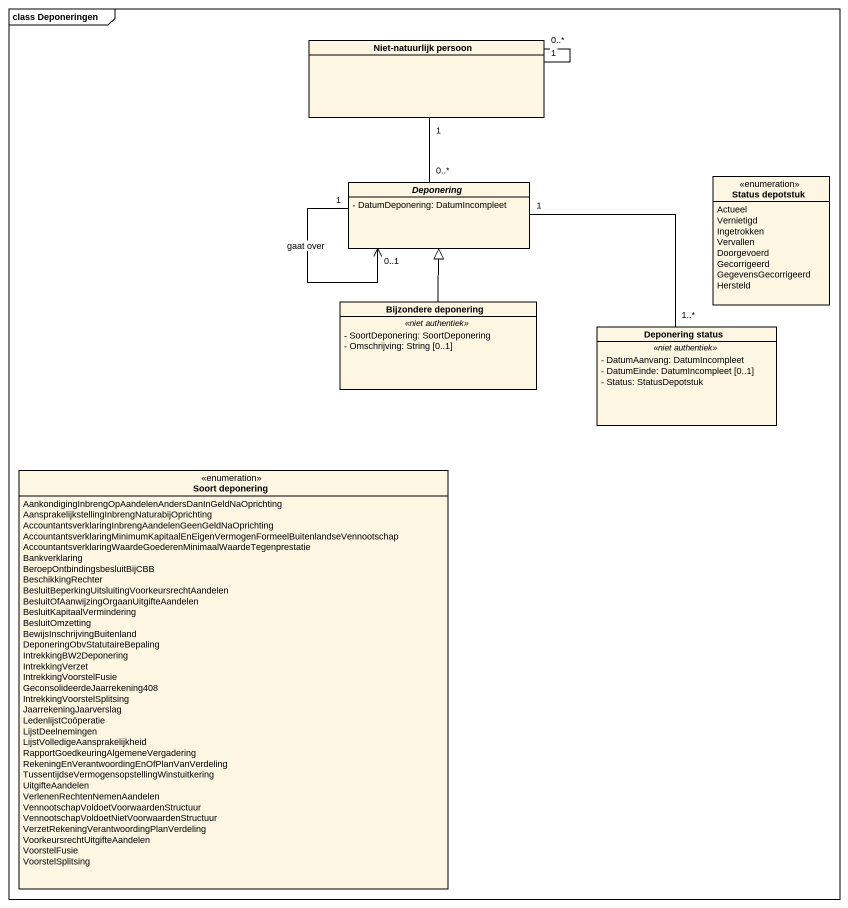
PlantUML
@startuml
mainframe class Deponeringen
hide circle
hide empty members
skinparam classAttributeIconSize 0
class "Niet-natuurlijk persoon" as Niet_natuurlijk_persoon
abstract class Deponering {
  - DatumDeponering: DatumIncompleet
}
enum "Status depotstuk" as Status_depotstuk {
  Actueel
  Vernietigd
  Ingetrokken
  Vervallen
  Doorgevoerd
  Gecorrigeerd
  GegevensGecorrigeerd
  Hersteld
}
class "Bijzondere deponering" as Bijzondere_deponering {
  .. <<niet authentiek>> ..
  - SoortDeponering: SoortDeponering
  - Omschrijving: String [0..1]
}
class "Deponering status" as Deponering_status {
  .. <<niet authentiek>> ..
  - DatumAanvang: DatumIncompleet
  - DatumEinde: DatumIncompleet [0..1]
  - Status: StatusDepotstuk
}
enum "Soort deponering" as Soort_deponering {
  AankondigingInbrengOpAandelenAndersDanInGeldNaOprichting
  AansprakelijkstellingInbrengNaturabijOprichting
  AccountantsverklaringInbrengAandelenGeenGeldNaOprichting
  AccountantsverklaringMinimumKapitaalEnEigenVermogenFormeelBuitenlandseVennootschap
  AccountantsverklaringWaardeGoederenMinimaalWaardeTegenprestatie
  Bankverklaring
  BeroepOntbindingsbesluitBijCBB
  BeschikkingRechter
  BesluitBeperkingUitsluitingVoorkeursrechtAandelen
  BesluitOfAanwijzingOrgaanUitgifteAandelen
  BesluitKapitaalVermindering
  BesluitOmzetting
  BewijsInschrijvingBuitenland
  DeponeringObvStatutaireBepaling
  IntrekkingBW2Deponering
  IntrekkingVerzet
  IntrekkingVoorstelFusie
  GeconsolideerdeJaarrekening408
  IntrekkingVoorstelSplitsing
  JaarrekeningJaarverslag
  LedenlijstCoöperatie
  LijstDeelnemingen
  LijstVolledigeAansprakelijkheid
  RapportGoedkeuringAlgemeneVergadering
  RekeningEnVerantwoordingEnOfPlanVanVerdeling
  TussentijdseVermogensopstellingWinstuitkering
  UitgifteAandelen
  VerlenenRechtenNemenAandelen
  VennootschapVoldoetVoorwaardenStructuur
  VennootschapVoldoetNietVoorwaardenStructuur
  VerzetRekeningVerantwoordingPlanVerdeling
  VoorkeursrechtUitgifteAandelen
  VoorstelFusie
  VoorstelSplitsing
}
Niet_natuurlijk_persoon "1" -- "0..*" Niet_natuurlijk_persoon
Niet_natuurlijk_persoon "1" -- "0..*" Deponering
Deponering "1" --> "0..1" Deponering : gaat over
Deponering "1" -- "1..*" Deponering_status
Bijzondere_deponering -up-|> Deponering
@enduml
